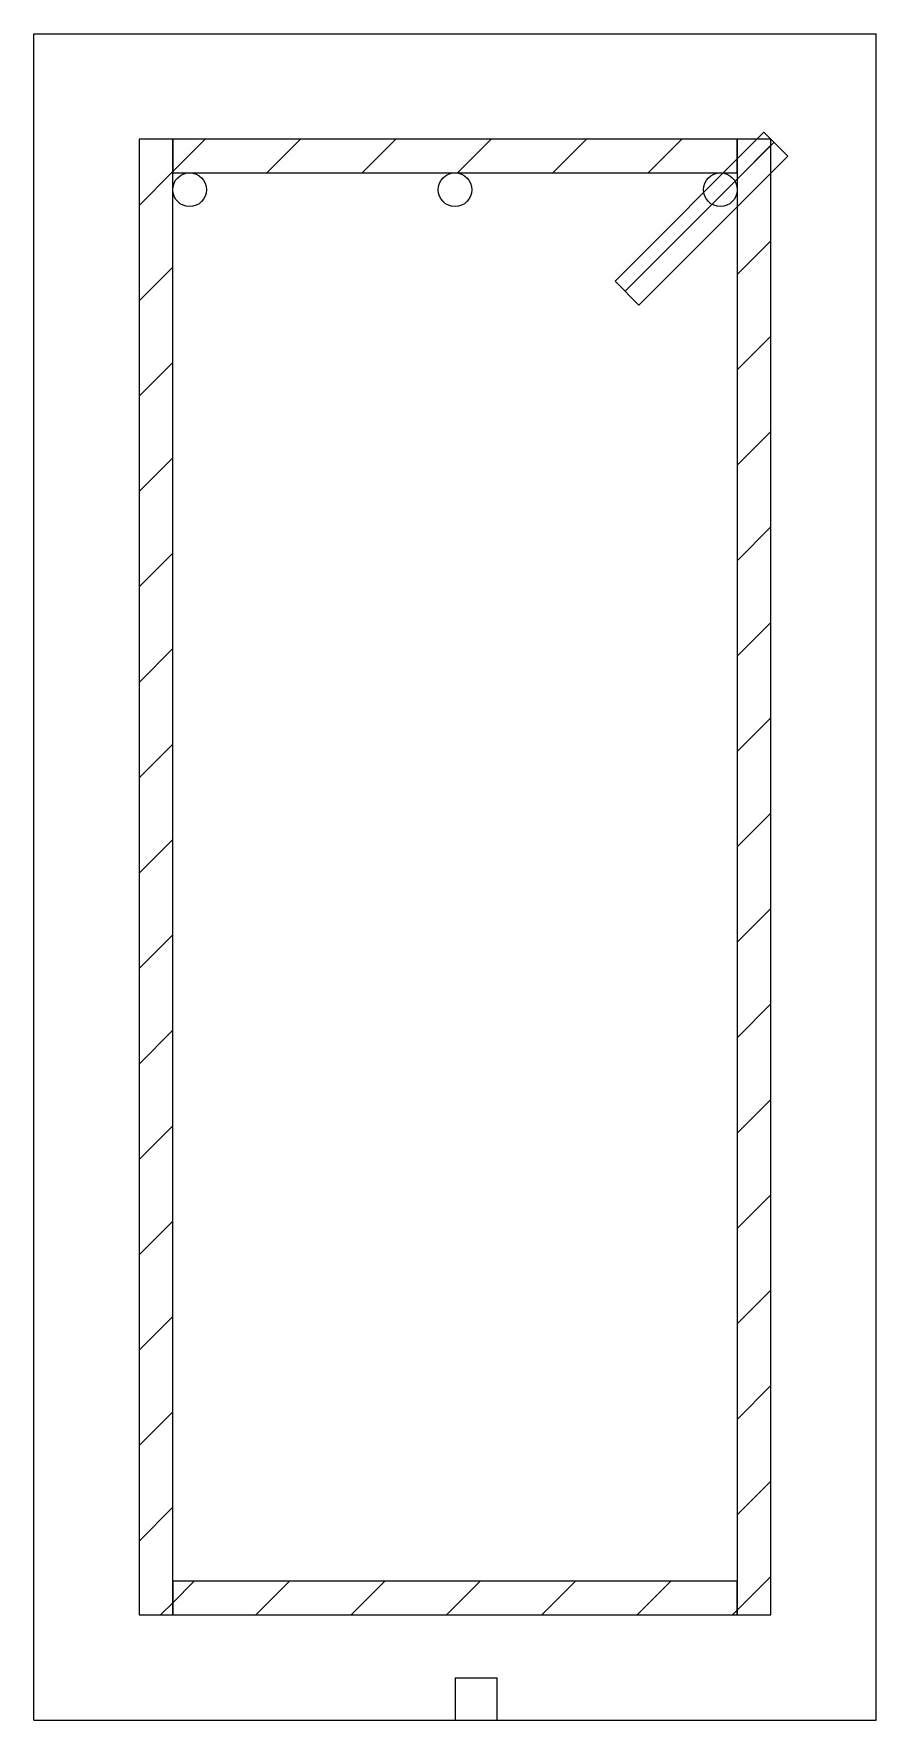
# Model space of a CAD drawing. Header units: metres. Extents: x -10 to 110, y 0 to 40.
# Drawn here: x 90 to 110, y 0 to 40 of the extents above.
import ezdxf

# ---------------------------------------------------------------- set-up
doc = ezdxf.new("R2010")
doc.units = ezdxf.units.M
pattern_1 = [(45, (0, 0), (-1.1314, 1.1314), [])]

msp = doc.modelspace()

# ---------------------------------------------------------------- hatches: boundary and pattern name
h = msp.add_hatch()
h.set_pattern_fill('ANSI31', scale=0.5, angle=135)
h.set_pattern_definition(pattern_1)
h.paths.add_polyline_path([(107.9, 37.1), (107.334, 37.666), (103.799, 34.13), (104.364, 33.564), (107.9, 37.1)])
h = msp.add_hatch()
h.set_pattern_fill('ANSI31', scale=0.5)
h.set_pattern_definition(pattern_1)
h.paths.add_polyline_path([(92.5, 2.5), (93.3, 2.5), (93.3, 37.5), (92.5, 37.5), (92.5, 2.5)])
h = msp.add_hatch()
h.set_pattern_fill('ANSI31', scale=0.5)
h.set_pattern_definition(pattern_1)
h.paths.add_polyline_path([(93.3, 36.7), (106.7, 36.7), (106.7, 37.5), (93.3, 37.5), (93.3, 36.7)])
h = msp.add_hatch()
h.set_pattern_fill('ANSI31', scale=0.5)
h.set_pattern_definition(pattern_1)
h.paths.add_polyline_path([(106.7, 2.5), (107.5, 2.5), (107.5, 37.5), (106.7, 37.5), (106.7, 2.5)])
h = msp.add_hatch()
h.set_pattern_fill('ANSI31', scale=0.5)
h.set_pattern_definition(pattern_1)
h.paths.add_polyline_path([(93.3, 2.5), (106.7, 2.5), (106.7, 3.3), (93.3, 3.3), (93.3, 2.5)])

# ---------------------------------------------------------------- linework, layer by layer
for points in [[(90, 0), (90, 0.404), (90, 0.808), (90, 1.212), (90, 1.616), (90, 2.02), (90, 2.424), (90, 2.828), (90, 3.232), (90, 3.636), (90, 4.04), (90, 4.444), (90, 4.848), (90, 5.253), (90, 5.657), (90, 6.061), (90, 6.465), (90, 6.869), (90, 7.273), (90, 7.677), (90, 8.081), (90, 8.485), (90, 8.889), (90, 9.293), (90, 9.697), (90, 10.101), (90, 10.505), (90, 10.909), (90, 11.313), (90, 11.717), (90, 12.121), (90, 12.525), (90, 12.929), (90, 13.333), (90, 13.737), (90, 14.141), (90, 14.545), (90, 14.949), (90, 15.354), (90, 15.758), (90, 16.162), (90, 16.566), (90, 16.97), (90, 17.374), (90, 17.778), (90, 18.182), (90, 18.586), (90, 18.99), (90, 19.394), (90, 19.798), (90, 20.202), (90, 20.606), (90, 21.01), (90, 21.414), (90, 21.818), (90, 22.222), (90, 22.626), (90, 23.03), (90, 23.434), (90, 23.838), (90, 24.242), (90, 24.646), (90, 25.051), (90, 25.455), (90, 25.859), (90, 26.263), (90, 26.667), (90, 27.071), (90, 27.475), (90, 27.879), (90, 28.283), (90, 28.687), (90, 29.091), (90, 29.495), (90, 29.899), (90, 30.303), (90, 30.707), (90, 31.111), (90, 31.515), (90, 31.919), (90, 32.323), (90, 32.727), (90, 33.131), (90, 33.535), (90, 33.939), (90, 34.343), (90, 34.747), (90, 35.152), (90, 35.556), (90, 35.96), (90, 36.364), (90, 36.768), (90, 37.172), (90, 37.576), (90, 37.98), (90, 38.384), (90, 38.788), (90, 39.192), (90, 39.596), (90, 40)], [(90, 40), (90.202, 40), (90.404, 40), (90.606, 40), (90.808, 40), (91.01, 40), (91.212, 40), (91.414, 40), (91.616, 40), (91.818, 40), (92.02, 40), (92.222, 40), (92.424, 40), (92.626, 40), (92.828, 40), (93.03, 40), (93.232, 40), (93.434, 40), (93.636, 40), (93.838, 40), (94.04, 40), (94.242, 40), (94.444, 40), (94.646, 40), (94.848, 40), (95.051, 40), (95.253, 40), (95.455, 40), (95.657, 40), (95.859, 40), (96.061, 40), (96.263, 40), (96.465, 40), (96.667, 40), (96.869, 40), (97.071, 40), (97.273, 40), (97.475, 40), (97.677, 40), (97.879, 40), (98.081, 40), (98.283, 40), (98.485, 40), (98.687, 40), (98.889, 40), (99.091, 40), (99.293, 40), (99.495, 40), (99.697, 40), (99.899, 40), (100.101, 40), (100.303, 40), (100.505, 40), (100.707, 40), (100.909, 40), (101.111, 40), (101.313, 40), (101.515, 40), (101.717, 40), (101.919, 40), (102.121, 40), (102.323, 40), (102.525, 40), (102.727, 40), (102.929, 40), (103.131, 40), (103.333, 40), (103.535, 40), (103.737, 40), (103.939, 40), (104.141, 40), (104.343, 40), (104.545, 40), (104.747, 40), (104.949, 40), (105.152, 40), (105.354, 40), (105.556, 40), (105.758, 40), (105.96, 40), (106.162, 40), (106.364, 40), (106.566, 40), (106.768, 40), (106.97, 40), (107.172, 40), (107.374, 40), (107.576, 40), (107.778, 40), (107.98, 40), (108.182, 40), (108.384, 40), (108.586, 40), (108.788, 40), (108.99, 40), (109.192, 40), (109.394, 40), (109.596, 40), (109.798, 40), (110, 40)], [(110, 0), (110, 0.404), (110, 0.808), (110, 1.212), (110, 1.616), (110, 2.02), (110, 2.424), (110, 2.828), (110, 3.232), (110, 3.636), (110, 4.04), (110, 4.444), (110, 4.848), (110, 5.253), (110, 5.657), (110, 6.061), (110, 6.465), (110, 6.869), (110, 7.273), (110, 7.677), (110, 8.081), (110, 8.485), (110, 8.889), (110, 9.293), (110, 9.697), (110, 10.101), (110, 10.505), (110, 10.909), (110, 11.313), (110, 11.717), (110, 12.121), (110, 12.525), (110, 12.929), (110, 13.333), (110, 13.737), (110, 14.141), (110, 14.545), (110, 14.949), (110, 15.354), (110, 15.758), (110, 16.162), (110, 16.566), (110, 16.97), (110, 17.374), (110, 17.778), (110, 18.182), (110, 18.586), (110, 18.99), (110, 19.394), (110, 19.798), (110, 20.202), (110, 20.606), (110, 21.01), (110, 21.414), (110, 21.818), (110, 22.222), (110, 22.626), (110, 23.03), (110, 23.434), (110, 23.838), (110, 24.242), (110, 24.646), (110, 25.051), (110, 25.455), (110, 25.859), (110, 26.263), (110, 26.667), (110, 27.071), (110, 27.475), (110, 27.879), (110, 28.283), (110, 28.687), (110, 29.091), (110, 29.495), (110, 29.899), (110, 30.303), (110, 30.707), (110, 31.111), (110, 31.515), (110, 31.919), (110, 32.323), (110, 32.727), (110, 33.131), (110, 33.535), (110, 33.939), (110, 34.343), (110, 34.747), (110, 35.152), (110, 35.556), (110, 35.96), (110, 36.364), (110, 36.768), (110, 37.172), (110, 37.576), (110, 37.98), (110, 38.384), (110, 38.788), (110, 39.192), (110, 39.596), (110, 40)], [(107.9, 37.1), (107.334, 37.666), (103.799, 34.13), (104.364, 33.564), (107.9, 37.1)], [(92.5, 2.5), (93.3, 2.5), (93.3, 37.5), (92.5, 37.5), (92.5, 2.5)], [(93.3, 36.7), (106.7, 36.7), (106.7, 37.5), (93.3, 37.5), (93.3, 36.7)], [(106.7, 2.5), (107.5, 2.5), (107.5, 37.5), (106.7, 37.5), (106.7, 2.5)], [(93.3, 2.5), (106.7, 2.5), (106.7, 3.3), (93.3, 3.3), (93.3, 2.5)], [(100, 0), (101, 0), (101, 1), (100, 1), (100, 0)], [(90, 0), (90.202, 0), (90.404, 0), (90.606, 0), (90.808, 0), (91.01, 0), (91.212, 0), (91.414, 0), (91.616, 0), (91.818, 0), (92.02, 0), (92.222, 0), (92.424, 0), (92.626, 0), (92.828, 0), (93.03, 0), (93.232, 0), (93.434, 0), (93.636, 0), (93.838, 0), (94.04, 0), (94.242, 0), (94.444, 0), (94.646, 0), (94.848, 0), (95.051, 0), (95.253, 0), (95.455, 0), (95.657, 0), (95.859, 0), (96.061, 0), (96.263, 0), (96.465, 0), (96.667, 0), (96.869, 0), (97.071, 0), (97.273, 0), (97.475, 0), (97.677, 0), (97.879, 0), (98.081, 0), (98.283, 0), (98.485, 0), (98.687, 0), (98.889, 0), (99.091, 0), (99.293, 0), (99.495, 0), (99.697, 0), (99.899, 0), (100.101, 0), (100.303, 0), (100.505, 0), (100.707, 0), (100.909, 0), (101.111, 0), (101.313, 0), (101.515, 0), (101.717, 0), (101.919, 0), (102.121, 0), (102.323, 0), (102.525, 0), (102.727, 0), (102.929, 0), (103.131, 0), (103.333, 0), (103.535, 0), (103.737, 0), (103.939, 0), (104.141, 0), (104.343, 0), (104.545, 0), (104.747, 0), (104.949, 0), (105.152, 0), (105.354, 0), (105.556, 0), (105.758, 0), (105.96, 0), (106.162, 0), (106.364, 0), (106.566, 0), (106.768, 0), (106.97, 0), (107.172, 0), (107.374, 0), (107.576, 0), (107.778, 0), (107.98, 0), (108.182, 0), (108.384, 0), (108.586, 0), (108.788, 0), (108.99, 0), (109.192, 0), (109.394, 0), (109.596, 0), (109.798, 0), (110, 0)], [(100, 0), (100, 0)]]:
    msp.add_lwpolyline(points)
for centre in [(93.7, 36.3), (100, 36.3), (106.3, 36.3)]:
    msp.add_circle(centre, 0.4)

doc.saveas('drawing.dxf')
